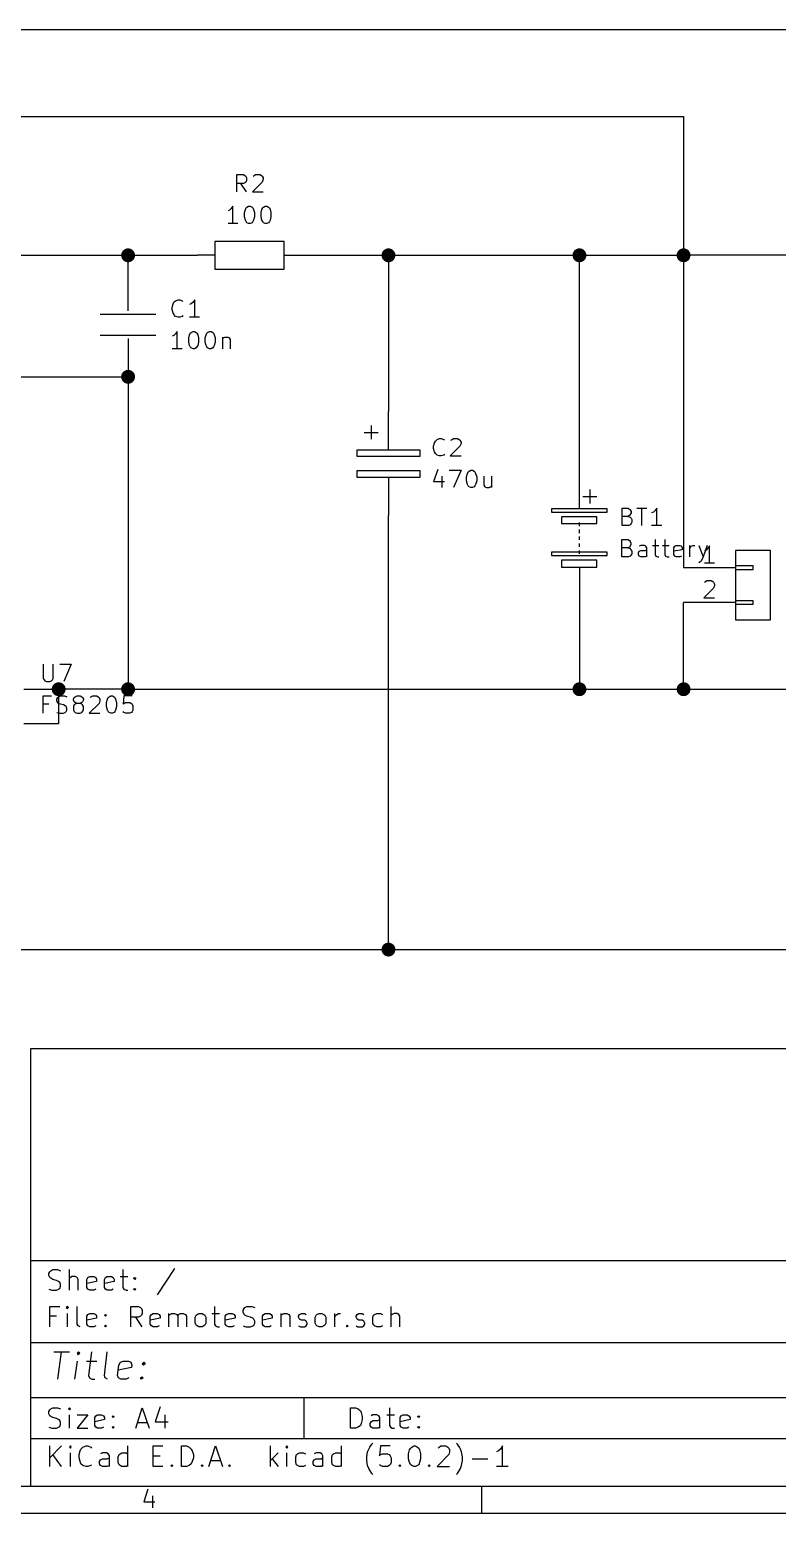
# Model space of a CAD drawing. Extents: x 10 to 287, y -200 to -10.
# Drawn here: x 176.9 to 231.6, y -200 to -91.4 of the extents above; entities that cross this region are included whole.
import ezdxf

# ---------------------------------------------------------------- set-up
doc = ezdxf.new("R2010")
doc.units = 0
doc.header["$MEASUREMENT"] = 0
for name, color, linetype in [('CYAN2', 4, 'CONTINUOUS'), ('GREEN2', 3, 'CONTINUOUS'), ('LYELLOW', 51, 'CONTINUOUS'), ('RED2', 1, 'CONTINUOUS')]:
    doc.layers.add(name, color=color, linetype=linetype)

msp = doc.modelspace()

# ---------------------------------------------------------------- linework, layer by layer
at = {"layer": 'CYAN2', "linetype": 'CONTINUOUS'}
for p, q in [((192.1, -103.302), (192.1, -102.032)), ((192.1, -102.032), (192.583, -102.032)), ((192.583, -102.032), (192.684, -102.108)), ((193.37, -102.108), (193.472, -102.032)), ((193.472, -102.032), (193.777, -102.032)), ((193.777, -102.032), (193.904, -102.108)), ((192.583, -102.692), (192.1, -102.692)), ((192.811, -103.302), (192.405, -102.692)), ((192.684, -102.641), (192.583, -102.692)), ((192.684, -102.108), (192.761, -102.159)), ((192.761, -102.591), (192.684, -102.641)), ((192.761, -102.159), (192.811, -102.286)), ((192.811, -102.464), (192.761, -102.591)), ((192.811, -102.286), (192.811, -102.464)), ((193.954, -102.591), (193.243, -103.302)), ((193.294, -102.159), (193.37, -102.108)), ((193.904, -102.108), (193.954, -102.159)), ((193.954, -102.159), (194.031, -102.286)), ((194.031, -102.387), (193.954, -102.591)), ((194.031, -102.286), (194.031, -102.387)), ((193.243, -103.302), (194.031, -103.302)), ((191.567, -104.648), (191.465, -104.699)), ((191.694, -104.521), (191.567, -104.648)), ((191.821, -104.343), (191.694, -104.521)), ((191.821, -105.613), (191.821, -104.343)), ((192.659, -104.826), (192.735, -104.597)), ((192.659, -105.131), (192.659, -104.826)), ((192.735, -105.385), (192.659, -105.131)), ((192.735, -104.597), (192.786, -104.47)), ((192.786, -104.47), (192.837, -104.419)), ((192.837, -104.419), (192.964, -104.343)), ((192.964, -104.343), (193.091, -104.343)), ((193.091, -104.343), (193.218, -104.419)), ((193.218, -104.419), (193.269, -104.47)), ((193.269, -104.47), (193.319, -104.597)), ((193.319, -104.597), (193.396, -104.826)), ((193.396, -105.131), (193.319, -105.385)), ((193.396, -104.826), (193.396, -105.131)), ((193.878, -104.826), (193.929, -104.597)), ((193.878, -105.131), (193.878, -104.826)), ((193.929, -105.385), (193.878, -105.131)), ((193.929, -104.597), (194.005, -104.47)), ((194.005, -104.47), (194.056, -104.419)), ((194.056, -104.419), (194.183, -104.343)), ((194.183, -104.343), (194.31, -104.343)), ((194.31, -104.343), (194.412, -104.419)), ((194.412, -104.419), (194.488, -104.47)), ((194.488, -104.47), (194.539, -104.597)), ((194.539, -104.597), (194.589, -104.826)), ((194.589, -105.131), (194.539, -105.385)), ((194.589, -104.826), (194.589, -105.131)), ((192.176, -105.613), (191.465, -105.613)), ((192.786, -105.486), (192.735, -105.385)), ((192.837, -105.562), (192.786, -105.486)), ((192.964, -105.613), (192.837, -105.562)), ((193.091, -105.613), (192.964, -105.613)), ((193.218, -105.562), (193.091, -105.613)), ((193.269, -105.486), (193.218, -105.562)), ((193.319, -105.385), (193.269, -105.486)), ((194.005, -105.486), (193.929, -105.385)), ((194.056, -105.562), (194.005, -105.486)), ((194.183, -105.613), (194.056, -105.562)), ((194.31, -105.613), (194.183, -105.613)), ((194.412, -105.562), (194.31, -105.613)), ((194.488, -105.486), (194.412, -105.562)), ((194.539, -105.385), (194.488, -105.486)), ((187.376, -111.76), (187.452, -111.506)), ((187.376, -111.938), (187.376, -111.76)), ((187.452, -111.506), (187.503, -111.379)), ((187.503, -111.379), (187.63, -111.277)), ((187.63, -111.277), (187.808, -111.201)), ((187.808, -111.201), (187.935, -111.201)), ((187.935, -111.201), (188.112, -111.277)), ((188.112, -111.277), (188.163, -111.328)), ((188.773, -111.506), (188.646, -111.557)), ((188.9, -111.379), (188.773, -111.506)), ((189.027, -111.201), (188.9, -111.379)), ((189.027, -112.471), (189.027, -111.201)), ((187.452, -112.166), (187.376, -111.938)), ((187.503, -112.293), (187.452, -112.166)), ((187.63, -112.42), (187.503, -112.293)), ((187.808, -112.471), (187.63, -112.42)), ((187.935, -112.471), (187.808, -112.471)), ((188.112, -112.42), (187.935, -112.471)), ((188.163, -112.344), (188.112, -112.42)), ((189.382, -112.471), (188.646, -112.471)), ((187.503, -113.817), (187.376, -113.868)), ((187.63, -113.69), (187.503, -113.817)), ((187.731, -113.513), (187.63, -113.69)), ((187.731, -114.783), (187.731, -113.513)), ((188.595, -113.995), (188.646, -113.767)), ((188.646, -113.767), (188.697, -113.64)), ((188.697, -113.64), (188.773, -113.589)), ((188.773, -113.589), (188.9, -113.513)), ((188.9, -113.513), (189.001, -113.513)), ((189.001, -113.513), (189.128, -113.589)), ((189.128, -113.589), (189.179, -113.64)), ((189.179, -113.64), (189.255, -113.767)), ((189.255, -113.767), (189.306, -113.995)), ((189.789, -113.995), (189.865, -113.767)), ((189.865, -113.767), (189.916, -113.64)), ((189.916, -113.64), (189.967, -113.589)), ((189.967, -113.589), (190.094, -113.513)), ((190.094, -113.513), (190.221, -113.513)), ((190.221, -113.513), (190.348, -113.589)), ((190.348, -113.589), (190.398, -113.64)), ((190.398, -113.64), (190.449, -113.767)), ((190.449, -113.767), (190.525, -113.995)), ((191.059, -113.944), (191.059, -114.783)), ((191.135, -113.995), (191.237, -113.944)), ((191.237, -113.944), (191.44, -113.944)), ((191.44, -113.944), (191.541, -113.995)), ((188.112, -114.783), (187.376, -114.783)), ((188.595, -114.3), (188.595, -113.995)), ((188.646, -114.554), (188.595, -114.3)), ((188.697, -114.656), (188.646, -114.554)), ((188.773, -114.732), (188.697, -114.656)), ((188.9, -114.783), (188.773, -114.732)), ((189.001, -114.783), (188.9, -114.783)), ((189.128, -114.732), (189.001, -114.783)), ((189.179, -114.656), (189.128, -114.732)), ((189.255, -114.554), (189.179, -114.656)), ((189.306, -114.3), (189.255, -114.554)), ((189.306, -113.995), (189.306, -114.3)), ((189.789, -114.3), (189.789, -113.995)), ((189.865, -114.554), (189.789, -114.3)), ((189.916, -114.656), (189.865, -114.554)), ((189.967, -114.732), (189.916, -114.656)), ((190.094, -114.783), (189.967, -114.732)), ((190.221, -114.783), (190.094, -114.783)), ((190.348, -114.732), (190.221, -114.783)), ((190.398, -114.656), (190.348, -114.732)), ((190.449, -114.554), (190.398, -114.656)), ((190.525, -114.3), (190.449, -114.554)), ((190.525, -113.995), (190.525, -114.3)), ((191.059, -114.071), (191.135, -113.995)), ((191.541, -113.995), (191.618, -114.122)), ((191.618, -114.122), (191.618, -114.783)), ((206.578, -121.666), (206.629, -121.539)), ((206.629, -121.539), (206.756, -121.437)), ((206.756, -121.437), (206.934, -121.361)), ((206.934, -121.361), (207.061, -121.361)), ((207.061, -121.361), (207.239, -121.437)), ((207.239, -121.437), (207.289, -121.488)), ((207.772, -121.488), (207.848, -121.437)), ((207.848, -121.437), (207.95, -121.361)), ((207.95, -121.361), (208.255, -121.361)), ((208.255, -121.361), (208.382, -121.437)), ((208.382, -121.437), (208.432, -121.488)), ((208.432, -121.488), (208.509, -121.615)), ((206.502, -121.92), (206.578, -121.666)), ((206.502, -122.098), (206.502, -121.92)), ((206.578, -122.326), (206.502, -122.098)), ((206.629, -122.453), (206.578, -122.326)), ((206.756, -122.58), (206.629, -122.453)), ((206.934, -122.631), (206.756, -122.58)), ((207.061, -122.631), (206.934, -122.631)), ((207.239, -122.58), (207.061, -122.631)), ((207.289, -122.504), (207.239, -122.58)), ((208.432, -121.92), (207.721, -122.631)), ((207.721, -122.631), (208.509, -122.631)), ((208.509, -121.717), (208.432, -121.92)), ((208.509, -121.615), (208.509, -121.717)), ((206.807, -123.622), (206.502, -124.511)), ((207.645, -123.673), (208.509, -123.673)), ((208.509, -123.673), (207.95, -124.943)), ((209.042, -123.8), (209.093, -123.749)), ((209.093, -123.749), (209.22, -123.673)), ((209.22, -123.673), (209.347, -123.673)), ((209.347, -123.673), (209.474, -123.749)), ((209.474, -123.749), (209.525, -123.8)), ((206.502, -124.511), (207.289, -124.511)), ((207.112, -124.104), (207.112, -124.943)), ((208.915, -124.155), (208.991, -123.927)), ((208.915, -124.46), (208.915, -124.155)), ((208.991, -124.714), (208.915, -124.46)), ((208.991, -123.927), (209.042, -123.8)), ((209.042, -124.816), (208.991, -124.714)), ((209.093, -124.892), (209.042, -124.816)), ((209.525, -124.816), (209.474, -124.892)), ((209.525, -123.8), (209.575, -123.927)), ((209.575, -124.714), (209.525, -124.816)), ((209.575, -123.927), (209.652, -124.155)), ((209.652, -124.46), (209.575, -124.714)), ((209.652, -124.155), (209.652, -124.46)), ((210.185, -124.104), (210.185, -124.765)), ((210.185, -124.765), (210.261, -124.892)), ((210.668, -124.892), (210.744, -124.816)), ((210.744, -124.104), (210.744, -124.943)), ((209.22, -124.943), (209.093, -124.892)), ((209.347, -124.943), (209.22, -124.943)), ((209.474, -124.892), (209.347, -124.943)), ((210.261, -124.892), (210.363, -124.943)), ((210.363, -124.943), (210.566, -124.943)), ((210.566, -124.943), (210.668, -124.892)), ((220.294, -127.711), (220.294, -126.441)), ((220.294, -126.441), (220.701, -126.441)), ((220.701, -126.441), (220.828, -126.517)), ((220.828, -127), (220.701, -127.051)), ((220.828, -126.517), (220.878, -126.568)), ((220.878, -126.924), (220.828, -127)), ((220.878, -126.568), (220.955, -126.695)), ((220.955, -126.797), (220.878, -126.924)), ((220.955, -126.695), (220.955, -126.797)), ((221.361, -126.441), (222.098, -126.441)), ((221.742, -127.711), (221.742, -126.441)), ((222.58, -126.746), (222.453, -126.797)), ((222.707, -126.619), (222.58, -126.746)), ((222.834, -126.441), (222.707, -126.619)), ((222.834, -127.711), (222.834, -126.441)), ((220.701, -127.051), (220.294, -127.051)), ((220.777, -127.711), (220.294, -127.711)), ((220.701, -127.051), (220.878, -127.102)), ((220.878, -127.66), (220.777, -127.711)), ((220.878, -127.102), (220.955, -127.178)), ((220.955, -127.584), (220.878, -127.66)), ((220.955, -127.178), (221.005, -127.279)), ((221.005, -127.483), (220.955, -127.584)), ((221.005, -127.279), (221.005, -127.483)), ((223.19, -127.711), (222.453, -127.711)), ((220.269, -130.023), (220.269, -128.753)), ((220.269, -128.753), (220.701, -128.753)), ((220.701, -128.753), (220.828, -128.829)), ((220.828, -128.829), (220.878, -128.88)), ((220.878, -128.88), (220.929, -129.007)), ((220.929, -129.108), (220.878, -129.235)), ((220.929, -129.007), (220.929, -129.108)), ((221.666, -129.184), (221.539, -129.235)), ((221.92, -129.184), (221.666, -129.184)), ((222.021, -129.235), (221.92, -129.184)), ((222.504, -129.184), (222.987, -129.184)), ((222.707, -128.753), (222.707, -129.845)), ((223.241, -129.184), (223.723, -129.184)), ((223.418, -128.753), (223.418, -129.845)), ((224.155, -129.235), (224.257, -129.184)), ((224.257, -129.184), (224.511, -129.184)), ((224.511, -129.184), (224.638, -129.235)), ((225.247, -130.023), (225.247, -129.184)), ((225.349, -129.235), (225.476, -129.184)), ((225.476, -129.184), (225.603, -129.184)), ((225.908, -129.184), (226.212, -130.023)), ((226.517, -129.184), (226.212, -130.023)), ((220.701, -129.362), (220.269, -129.362)), ((220.751, -130.023), (220.269, -130.023)), ((220.828, -129.311), (220.701, -129.362)), ((220.701, -129.362), (220.878, -129.413)), ((220.878, -129.972), (220.751, -130.023)), ((220.878, -129.235), (220.828, -129.311)), ((220.878, -129.413), (220.929, -129.489)), ((220.929, -129.896), (220.878, -129.972)), ((220.929, -129.489), (221.005, -129.591)), ((221.005, -129.794), (220.929, -129.896)), ((221.005, -129.591), (221.005, -129.794)), ((221.488, -129.718), (221.539, -129.591)), ((221.488, -129.845), (221.488, -129.718)), ((221.539, -129.972), (221.488, -129.845)), ((221.539, -129.591), (221.666, -129.54)), ((221.666, -130.023), (221.539, -129.972)), ((221.666, -129.54), (221.971, -129.54)), ((221.971, -130.023), (221.666, -130.023)), ((221.971, -129.54), (222.098, -129.489)), ((222.098, -129.972), (221.971, -130.023)), ((222.098, -129.362), (222.021, -129.235)), ((222.098, -130.023), (222.098, -129.362)), ((222.707, -129.845), (222.758, -129.972)), ((222.758, -129.972), (222.885, -130.023)), ((222.885, -130.023), (222.987, -130.023)), ((223.418, -129.845), (223.469, -129.972)), ((223.469, -129.972), (223.596, -130.023)), ((223.596, -130.023), (223.723, -130.023)), ((224.079, -129.362), (224.155, -129.235)), ((224.079, -129.845), (224.079, -129.362)), ((224.688, -129.489), (224.079, -129.591)), ((224.155, -129.972), (224.079, -129.845)), ((224.257, -130.023), (224.155, -129.972)), ((224.511, -130.023), (224.257, -130.023)), ((224.638, -129.972), (224.511, -130.023)), ((224.638, -129.235), (224.688, -129.362)), ((224.688, -129.362), (224.688, -129.489)), ((225.247, -129.413), (225.298, -129.311)), ((225.298, -129.311), (225.349, -129.235)), ((226.212, -130.023), (226.085, -130.327)), ((226.009, -130.378), (225.908, -130.454)), ((226.085, -130.327), (226.009, -130.378)), ((177.927, -137.871), (177.927, -138.913)), ((178.664, -138.913), (178.664, -137.871)), ((179.146, -137.871), (179.984, -137.871)), ((179.984, -137.871), (179.451, -139.141)), ((177.927, -138.913), (178.003, -139.014)), ((178.613, -139.014), (178.664, -138.913)), ((178.003, -139.014), (178.054, -139.09)), ((178.054, -139.09), (178.181, -139.141)), ((178.181, -139.141), (178.41, -139.141)), ((178.41, -139.141), (178.537, -139.09)), ((178.537, -139.09), (178.613, -139.014)), ((177.927, -141.453), (177.927, -140.183)), ((177.927, -140.183), (178.537, -140.183)), ((178.359, -140.792), (177.927, -140.792)), ((178.943, -140.437), (179.019, -140.31)), ((178.943, -140.538), (178.943, -140.437)), ((179.019, -140.665), (178.943, -140.538)), ((179.019, -140.31), (179.07, -140.259)), ((179.07, -140.741), (179.019, -140.665)), ((179.07, -140.259), (179.197, -140.183)), ((179.197, -140.792), (179.07, -140.741)), ((179.197, -140.183), (179.502, -140.183)), ((179.426, -140.843), (179.197, -140.792)), ((179.553, -140.919), (179.426, -140.843)), ((179.502, -140.183), (179.68, -140.259)), ((179.629, -140.97), (179.553, -140.919)), ((179.68, -141.097), (179.629, -140.97)), ((179.68, -141.224), (179.68, -141.097)), ((180.162, -140.437), (180.213, -140.31)), ((180.162, -140.487), (180.162, -140.437)), ((180.213, -140.614), (180.162, -140.487)), ((180.213, -140.843), (180.162, -140.97)), ((180.162, -140.97), (180.162, -141.224)), ((180.213, -140.31), (180.289, -140.259)), ((180.289, -140.665), (180.213, -140.614)), ((180.289, -140.792), (180.213, -140.843)), ((180.289, -140.259), (180.416, -140.183)), ((180.416, -140.741), (180.289, -140.665)), ((180.416, -140.741), (180.289, -140.792)), ((180.416, -140.183), (180.645, -140.183)), ((180.645, -140.741), (180.416, -140.741)), ((180.645, -140.183), (180.772, -140.259)), ((180.772, -140.665), (180.645, -140.741)), ((180.772, -140.792), (180.645, -140.741)), ((180.772, -140.259), (180.823, -140.31)), ((180.823, -140.614), (180.772, -140.665)), ((180.823, -140.843), (180.772, -140.792)), ((180.823, -140.31), (180.899, -140.437)), ((180.899, -140.487), (180.823, -140.614)), ((180.899, -140.97), (180.823, -140.843)), ((180.899, -140.437), (180.899, -140.487)), ((180.899, -141.224), (180.899, -140.97)), ((182.042, -140.741), (181.305, -141.453)), ((181.381, -140.31), (181.432, -140.259)), ((181.432, -140.259), (181.559, -140.183)), ((181.559, -140.183), (181.864, -140.183)), ((181.864, -140.183), (181.966, -140.259)), ((181.966, -140.259), (182.042, -140.31)), ((182.042, -140.31), (182.093, -140.437)), ((182.093, -140.538), (182.042, -140.741)), ((182.093, -140.437), (182.093, -140.538)), ((182.575, -140.665), (182.651, -140.437)), ((182.575, -140.97), (182.575, -140.665)), ((182.651, -141.224), (182.575, -140.97)), ((182.651, -140.437), (182.702, -140.31)), ((182.702, -140.31), (182.753, -140.259)), ((182.753, -140.259), (182.88, -140.183)), ((182.88, -140.183), (183.007, -140.183)), ((183.007, -140.183), (183.134, -140.259)), ((183.134, -140.259), (183.185, -140.31)), ((183.185, -140.31), (183.236, -140.437)), ((183.236, -140.437), (183.312, -140.665)), ((183.312, -140.97), (183.236, -141.224)), ((183.312, -140.665), (183.312, -140.97)), ((183.845, -140.183), (183.794, -140.792)), ((183.794, -140.792), (183.845, -140.741)), ((184.455, -140.183), (183.845, -140.183)), ((183.845, -140.741), (183.972, -140.665)), ((183.972, -140.665), (184.277, -140.665)), ((184.277, -140.665), (184.404, -140.741)), ((184.404, -140.741), (184.455, -140.792)), ((184.455, -140.792), (184.506, -140.919)), ((184.506, -140.919), (184.506, -141.224)), ((178.943, -141.402), (179.146, -141.453)), ((179.146, -141.453), (179.426, -141.453)), ((179.426, -141.453), (179.553, -141.402)), ((179.553, -141.402), (179.629, -141.326)), ((179.629, -141.326), (179.68, -141.224)), ((180.162, -141.224), (180.213, -141.326)), ((180.213, -141.326), (180.289, -141.402)), ((180.289, -141.402), (180.416, -141.453)), ((180.416, -141.453), (180.645, -141.453)), ((180.645, -141.453), (180.772, -141.402)), ((180.772, -141.402), (180.823, -141.326)), ((180.823, -141.326), (180.899, -141.224)), ((181.305, -141.453), (182.093, -141.453)), ((182.702, -141.326), (182.651, -141.224)), ((182.753, -141.402), (182.702, -141.326)), ((182.88, -141.453), (182.753, -141.402)), ((183.007, -141.453), (182.88, -141.453)), ((183.134, -141.402), (183.007, -141.453)), ((183.185, -141.326), (183.134, -141.402)), ((183.236, -141.224), (183.185, -141.326)), ((183.845, -141.402), (183.794, -141.326)), ((183.972, -141.453), (183.845, -141.402)), ((184.277, -141.453), (183.972, -141.453)), ((184.404, -141.402), (184.277, -141.453)), ((184.455, -141.326), (184.404, -141.402)), ((184.506, -141.224), (184.455, -141.326))]:
    msp.add_line(p, q, dxfattribs=at)
at = {"layer": 'GREEN2', "linetype": 'CONTINUOUS'}
for p, q in [((271.78, -91.44), (120.65, -91.44)), ((127, -97.79), (224.79, -97.79)), ((224.79, -97.79), (224.79, -107.95)), ((177.8, -107.95), (184.15, -107.95)), ((184.15, -109.22), (184.15, -107.95)), ((184.15, -107.95), (189.23, -107.95)), ((196.85, -107.95), (203.2, -107.95)), ((203.2, -107.95), (203.2, -119.38)), ((203.2, -107.95), (217.17, -107.95)), ((217.17, -123.19), (217.17, -107.95)), ((217.17, -107.95), (224.79, -107.95)), ((224.79, -107.95), (224.79, -130.81)), ((238.76, -107.95), (224.79, -107.95)), ((177.8, -116.84), (184.15, -116.84)), ((184.15, -116.84), (184.15, -139.7)), ((203.2, -158.75), (203.2, -127)), ((217.17, -133.35), (217.17, -139.7)), ((224.79, -139.7), (224.79, -133.35)), ((176.53, -139.7), (179.07, -139.7)), ((179.07, -139.7), (179.07, -142.24)), ((184.15, -139.7), (179.07, -139.7)), ((184.15, -139.7), (217.17, -139.7)), ((217.17, -139.7), (224.79, -139.7)), ((224.79, -139.7), (242.57, -139.7)), ((179.07, -142.24), (176.53, -142.24)), ((137.16, -158.75), (203.2, -158.75)), ((203.2, -158.75), (248.92, -158.75))]:
    msp.add_line(p, q, dxfattribs=at)
at = {"layer": 'GREEN2', "const_width": 0.508}
for points in [[(183.896, -107.95, 1), (184.404, -107.95, 1)], [(202.946, -107.95, 1), (203.454, -107.95, 1)], [(216.916, -107.95, 1), (217.424, -107.95, 1)], [(224.536, -107.95, 1), (225.044, -107.95, 1)], [(183.896, -116.84, 1), (184.404, -116.84, 1)], [(178.816, -139.7, 1), (179.324, -139.7, 1)], [(183.896, -139.7, 1), (184.404, -139.7, 1)], [(216.916, -139.7, 1), (217.424, -139.7, 1)], [(224.536, -139.7, 1), (225.044, -139.7, 1)], [(202.946, -158.75, 1), (203.454, -158.75, 1)]]:
    msp.add_lwpolyline(points, format="xyb", close=True, dxfattribs=at)
at = {"layer": 'LYELLOW', "linetype": 'CONTINUOUS'}
for p, q in [((228.6, -129.54), (228.6, -134.62)), ((231.14, -129.54), (228.6, -129.54)), ((231.14, -134.62), (231.14, -129.54)), ((228.6, -134.62), (231.14, -134.62))]:
    msp.add_line(p, q, dxfattribs=at)
at = {"layer": 'RED2', "linetype": 'CONTINUOUS'}
for p, q in [((190.5, -106.934), (190.5, -108.966)), ((195.58, -106.934), (190.5, -106.934)), ((195.58, -108.966), (195.58, -106.934)), ((175.26, -107.95), (177.8, -107.95)), ((190.5, -107.95), (189.23, -107.95)), ((195.58, -107.95), (196.85, -107.95)), ((184.15, -112.014), (184.15, -109.22)), ((190.5, -108.966), (195.58, -108.966)), ((182.118, -112.268), (186.182, -112.268)), ((182.118, -113.792), (186.182, -113.792)), ((184.15, -114.046), (184.15, -116.84)), ((175.26, -116.84), (177.8, -116.84)), ((203.2, -122.174), (203.2, -119.38)), ((201.93, -120.396), (201.93, -121.412)), ((201.422, -120.904), (202.438, -120.904)), ((200.914, -122.682), (200.914, -122.174)), ((200.914, -122.174), (205.486, -122.174)), ((205.486, -122.174), (205.486, -122.682)), ((205.486, -122.682), (200.914, -122.682)), ((200.914, -124.206), (200.914, -123.698)), ((200.914, -123.698), (205.486, -123.698)), ((205.486, -123.698), (205.486, -124.206)), ((217.17, -125.73), (217.17, -123.19)), ((205.486, -124.206), (200.914, -124.206)), ((203.2, -124.206), (203.2, -127)), ((217.17, -126.492), (217.17, -125.73)), ((217.424, -125.603), (218.44, -125.603)), ((217.932, -125.095), (217.932, -126.111)), ((215.138, -126.492), (215.138, -126.746)), ((219.202, -126.492), (215.138, -126.492)), ((215.138, -126.746), (219.202, -126.746)), ((219.202, -126.746), (219.202, -126.492)), ((215.849, -127.076), (215.849, -127.584)), ((218.44, -127.076), (215.849, -127.076)), ((215.849, -127.584), (218.44, -127.584)), ((217.17, -127.762), (217.17, -127.508)), ((217.17, -128.27), (217.17, -128.016)), ((218.44, -127.584), (218.44, -127.076)), ((217.17, -128.778), (217.17, -128.524)), ((217.17, -129.286), (217.17, -129.032)), ((215.138, -129.667), (215.138, -129.921)), ((219.202, -129.667), (215.138, -129.667)), ((215.138, -129.921), (219.202, -129.921)), ((215.849, -130.251), (215.849, -130.759)), ((218.44, -130.251), (215.849, -130.251)), ((217.17, -129.794), (217.17, -129.54)), ((218.44, -130.759), (218.44, -130.251)), ((219.202, -129.921), (219.202, -129.667)), ((226.441, -129.515), (226.314, -129.565)), ((226.568, -129.388), (226.441, -129.515)), ((226.695, -129.21), (226.568, -129.388)), ((226.695, -130.48), (226.695, -129.21)), ((228.6, -129.54), (228.6, -134.62)), ((231.14, -129.54), (228.6, -129.54)), ((231.14, -134.62), (231.14, -129.54)), ((215.849, -130.759), (218.44, -130.759)), ((217.17, -130.81), (217.17, -133.35)), ((228.6, -130.81), (224.79, -130.81)), ((227.051, -130.48), (226.314, -130.48)), ((228.6, -130.683), (228.6, -130.937)), ((229.87, -130.683), (228.6, -130.683)), ((228.6, -130.937), (229.87, -130.937)), ((229.87, -130.937), (229.87, -130.683)), ((226.974, -132.309), (226.263, -133.02)), ((226.314, -131.877), (226.39, -131.826)), ((226.39, -131.826), (226.492, -131.75)), ((226.492, -131.75), (226.797, -131.75)), ((226.797, -131.75), (226.924, -131.826)), ((226.924, -131.826), (226.974, -131.877)), ((226.974, -131.877), (227.051, -132.004)), ((227.051, -132.105), (226.974, -132.309)), ((227.051, -132.004), (227.051, -132.105)), ((228.6, -133.35), (224.79, -133.35)), ((226.263, -133.02), (227.051, -133.02)), ((228.6, -133.223), (228.6, -133.477)), ((229.87, -133.223), (228.6, -133.223)), ((228.6, -133.477), (229.87, -133.477)), ((229.87, -133.477), (229.87, -133.223)), ((228.6, -134.62), (231.14, -134.62)), ((177.013, -166.014), (177.013, -198.018)), ((285.013, -166.014), (177.013, -166.014)), ((177.013, -181.508), (285.013, -181.508)), ((178.359, -182.448), (178.435, -182.321)), ((178.435, -182.321), (178.486, -182.245)), ((178.486, -182.245), (178.638, -182.169)), ((178.638, -182.169), (178.994, -182.169)), ((178.994, -182.169), (179.197, -182.245)), ((179.857, -183.667), (179.857, -182.169)), ((183.769, -182.169), (183.769, -183.464)), ((187.554, -182.093), (186.284, -184.023)), ((178.359, -182.601), (178.359, -182.448)), ((178.435, -182.753), (178.359, -182.601)), ((178.486, -182.804), (178.435, -182.753)), ((178.638, -182.88), (178.486, -182.804)), ((178.918, -182.956), (178.638, -182.88)), ((179.07, -183.032), (178.918, -182.956)), ((179.146, -183.109), (179.07, -183.032)), ((179.197, -183.236), (179.146, -183.109)), ((179.146, -183.54), (179.197, -183.388)), ((179.197, -183.388), (179.197, -183.236)), ((179.934, -182.753), (179.857, -182.804)), ((180.061, -182.677), (179.934, -182.753)), ((180.289, -182.677), (180.061, -182.677)), ((180.416, -182.753), (180.289, -182.677)), ((180.492, -182.88), (180.416, -182.753)), ((180.492, -183.667), (180.492, -182.88)), ((181.127, -182.88), (181.204, -182.753)), ((181.127, -183.464), (181.127, -182.88)), ((181.839, -183.032), (181.127, -183.185)), ((181.204, -183.591), (181.127, -183.464)), ((181.204, -182.753), (181.356, -182.677)), ((181.356, -182.677), (181.635, -182.677)), ((181.635, -182.677), (181.788, -182.753)), ((181.788, -182.753), (181.839, -182.88)), ((181.839, -182.88), (181.839, -183.032)), ((182.423, -182.88), (182.499, -182.753)), ((182.423, -183.464), (182.423, -182.88)), ((183.134, -183.032), (182.423, -183.185)), ((182.499, -183.591), (182.423, -183.464)), ((182.499, -182.753), (182.626, -182.677)), ((182.626, -182.677), (182.931, -182.677)), ((182.931, -182.677), (183.058, -182.753)), ((183.058, -182.753), (183.134, -182.88)), ((183.134, -182.88), (183.134, -183.032)), ((183.566, -182.677), (184.125, -182.677)), ((183.769, -183.464), (183.845, -183.591)), ((184.556, -182.804), (184.633, -182.753)), ((184.633, -182.88), (184.556, -182.804)), ((184.633, -182.753), (184.709, -182.804)), ((184.633, -182.753), (184.633, -182.88)), ((184.709, -182.804), (184.633, -182.88)), ((178.359, -183.591), (178.562, -183.667)), ((178.562, -183.667), (178.918, -183.667)), ((178.918, -183.667), (179.07, -183.591)), ((179.07, -183.591), (179.146, -183.54)), ((181.356, -183.667), (181.204, -183.591)), ((181.635, -183.667), (181.356, -183.667)), ((181.788, -183.591), (181.635, -183.667)), ((182.626, -183.667), (182.499, -183.591)), ((182.931, -183.667), (182.626, -183.667)), ((183.058, -183.591), (182.931, -183.667)), ((183.845, -183.591), (183.998, -183.667)), ((183.998, -183.667), (184.125, -183.667)), ((184.556, -183.591), (184.633, -183.54)), ((184.633, -183.667), (184.556, -183.591)), ((184.633, -183.54), (184.709, -183.591)), ((184.633, -183.54), (184.633, -183.667)), ((184.709, -183.591), (184.633, -183.667)), ((178.435, -186.36), (178.435, -184.861)), ((178.435, -184.861), (179.146, -184.861)), ((178.918, -185.572), (178.435, -185.572)), ((179.705, -184.861), (179.629, -184.937)), ((179.629, -184.937), (179.705, -185.014)), ((179.781, -184.937), (179.705, -184.861)), ((179.705, -184.861), (179.705, -185.014)), ((179.705, -185.014), (179.781, -184.937)), ((179.705, -186.36), (179.705, -185.369)), ((180.416, -186.157), (180.416, -184.861)), ((181.127, -185.572), (181.204, -185.445)), ((181.127, -186.157), (181.127, -185.572)), ((181.204, -185.445), (181.356, -185.369)), ((181.356, -185.369), (181.635, -185.369)), ((181.635, -185.369), (181.788, -185.445)), ((181.788, -185.445), (181.839, -185.572)), ((181.839, -185.572), (181.839, -185.725)), ((182.423, -185.496), (182.499, -185.445)), ((182.499, -185.572), (182.423, -185.496)), ((182.499, -185.445), (182.575, -185.496)), ((182.499, -185.445), (182.499, -185.572)), ((182.575, -185.496), (182.499, -185.572)), ((184.353, -186.36), (184.353, -184.861)), ((184.353, -184.861), (184.912, -184.861)), ((184.912, -184.861), (185.064, -184.937)), ((185.064, -185.572), (184.912, -185.649)), ((185.064, -184.937), (185.141, -185.014)), ((185.141, -185.496), (185.064, -185.572)), ((185.141, -185.014), (185.191, -185.141)), ((185.191, -185.369), (185.141, -185.496)), ((185.191, -185.141), (185.191, -185.369)), ((185.776, -185.572), (185.852, -185.445)), ((185.776, -186.157), (185.776, -185.572)), ((185.852, -185.445), (185.979, -185.369)), ((185.979, -185.369), (186.284, -185.369)), ((186.284, -185.369), (186.411, -185.445)), ((186.411, -185.445), (186.487, -185.572)), ((186.487, -185.572), (186.487, -185.725)), ((187.122, -186.36), (187.122, -185.369)), ((187.122, -185.496), (187.198, -185.445)), ((187.198, -185.445), (187.35, -185.369)), ((187.35, -185.369), (187.554, -185.369)), ((187.554, -185.369), (187.706, -185.445)), ((187.706, -185.445), (187.782, -185.572)), ((187.782, -185.572), (187.833, -185.445)), ((187.782, -185.572), (187.782, -186.36)), ((187.833, -185.445), (187.985, -185.369)), ((187.985, -185.369), (188.189, -185.369)), ((188.189, -185.369), (188.341, -185.445)), ((188.341, -185.445), (188.417, -185.572)), ((188.417, -185.572), (188.417, -186.36)), ((189.052, -185.649), (189.128, -185.496)), ((189.128, -185.496), (189.205, -185.445)), ((189.205, -185.445), (189.332, -185.369)), ((189.332, -185.369), (189.56, -185.369)), ((189.56, -185.369), (189.687, -185.445)), ((189.687, -185.445), (189.763, -185.496)), ((189.763, -185.496), (189.84, -185.649)), ((190.271, -185.369), (190.83, -185.369)), ((190.475, -184.861), (190.475, -186.157)), ((191.262, -185.572), (191.338, -185.445)), ((191.262, -186.157), (191.262, -185.572)), ((191.338, -185.445), (191.491, -185.369)), ((191.491, -185.369), (191.77, -185.369)), ((191.77, -185.369), (191.922, -185.445)), ((191.922, -185.445), (191.973, -185.572)), ((191.973, -185.572), (191.973, -185.725)), ((192.557, -185.141), (192.634, -185.014)), ((192.557, -185.293), (192.557, -185.141)), ((192.634, -185.445), (192.557, -185.293)), ((192.634, -185.014), (192.684, -184.937)), ((192.684, -185.496), (192.634, -185.445)), ((192.684, -184.937), (192.837, -184.861)), ((192.837, -185.572), (192.684, -185.496)), ((192.837, -184.861), (193.192, -184.861)), ((193.116, -185.649), (192.837, -185.572)), ((193.192, -184.861), (193.421, -184.937)), ((193.98, -185.572), (194.056, -185.445)), ((193.98, -186.157), (193.98, -185.572)), ((194.056, -185.445), (194.183, -185.369)), ((194.183, -185.369), (194.488, -185.369)), ((194.488, -185.369), (194.615, -185.445)), ((194.615, -185.445), (194.691, -185.572)), ((194.691, -185.572), (194.691, -185.725)), ((195.326, -185.369), (195.326, -186.36)), ((195.326, -185.496), (195.402, -185.445)), ((195.402, -185.445), (195.555, -185.369)), ((195.555, -185.369), (195.758, -185.369)), ((195.758, -185.369), (195.91, -185.445)), ((195.91, -185.445), (195.986, -185.572)), ((195.986, -185.572), (195.986, -186.36)), ((196.621, -185.572), (196.698, -185.445)), ((196.621, -185.649), (196.621, -185.572)), ((196.698, -185.445), (196.825, -185.369)), ((196.825, -185.369), (197.053, -185.369)), ((197.053, -185.369), (197.18, -185.445)), ((197.841, -185.649), (197.917, -185.496)), ((197.917, -185.496), (197.968, -185.445)), ((197.968, -185.445), (198.12, -185.369)), ((198.12, -185.369), (198.323, -185.369)), ((198.323, -185.369), (198.476, -185.445)), ((198.476, -185.445), (198.552, -185.496)), ((198.552, -185.496), (198.628, -185.649)), ((199.263, -186.36), (199.263, -185.369)), ((199.263, -185.649), (199.339, -185.496)), ((199.339, -185.496), (199.415, -185.445)), ((199.415, -185.445), (199.542, -185.369)), ((199.542, -185.369), (199.695, -185.369)), ((200.838, -185.572), (200.914, -185.445)), ((200.838, -185.649), (200.838, -185.572)), ((200.914, -185.445), (201.041, -185.369)), ((201.041, -185.369), (201.27, -185.369)), ((201.27, -185.369), (201.397, -185.445)), ((202.057, -185.649), (202.108, -185.496)), ((202.108, -185.496), (202.184, -185.445)), ((202.184, -185.445), (202.336, -185.369)), ((202.336, -185.369), (202.616, -185.369)), ((202.616, -185.369), (202.768, -185.445)), ((203.403, -186.36), (203.403, -184.861)), ((203.479, -185.445), (203.403, -185.496)), ((203.606, -185.369), (203.479, -185.445)), ((203.835, -185.369), (203.606, -185.369)), ((203.962, -185.445), (203.835, -185.369)), ((204.038, -185.572), (203.962, -185.445)), ((204.038, -186.36), (204.038, -185.572)), ((180.492, -186.284), (180.416, -186.157)), ((180.645, -186.36), (180.492, -186.284)), ((181.839, -185.725), (181.127, -185.877)), ((181.204, -186.284), (181.127, -186.157)), ((181.356, -186.36), (181.204, -186.284)), ((181.635, -186.36), (181.356, -186.36)), ((181.788, -186.284), (181.635, -186.36)), ((182.423, -186.284), (182.499, -186.233)), ((182.499, -186.36), (182.423, -186.284)), ((182.499, -186.233), (182.575, -186.284)), ((182.499, -186.233), (182.499, -186.36)), ((182.575, -186.284), (182.499, -186.36)), ((184.912, -185.649), (184.353, -185.649)), ((185.191, -186.36), (184.709, -185.649)), ((186.487, -185.725), (185.776, -185.877)), ((185.852, -186.284), (185.776, -186.157)), ((185.979, -186.36), (185.852, -186.284)), ((186.284, -186.36), (185.979, -186.36)), ((186.411, -186.284), (186.284, -186.36)), ((189.052, -186.08), (189.052, -185.649)), ((189.128, -186.233), (189.052, -186.08)), ((189.205, -186.284), (189.128, -186.233)), ((189.332, -186.36), (189.205, -186.284)), ((189.56, -186.36), (189.332, -186.36)), ((189.687, -186.284), (189.56, -186.36)), ((189.763, -186.233), (189.687, -186.284)), ((189.84, -186.08), (189.763, -186.233)), ((189.84, -185.649), (189.84, -186.08)), ((190.475, -186.157), (190.551, -186.284)), ((190.551, -186.284), (190.703, -186.36)), ((190.703, -186.36), (190.83, -186.36)), ((191.973, -185.725), (191.262, -185.877)), ((191.338, -186.284), (191.262, -186.157)), ((191.491, -186.36), (191.338, -186.284)), ((191.77, -186.36), (191.491, -186.36)), ((191.922, -186.284), (191.77, -186.36)), ((192.557, -186.284), (192.761, -186.36)), ((192.761, -186.36), (193.116, -186.36)), ((193.269, -185.725), (193.116, -185.649)), ((193.116, -186.36), (193.269, -186.284)), ((193.345, -185.801), (193.269, -185.725)), ((193.269, -186.284), (193.345, -186.233)), ((193.421, -185.928), (193.345, -185.801)), ((193.345, -186.233), (193.421, -186.08)), ((193.421, -186.08), (193.421, -185.928)), ((194.691, -185.725), (193.98, -185.877)), ((194.056, -186.284), (193.98, -186.157)), ((194.183, -186.36), (194.056, -186.284)), ((194.488, -186.36), (194.183, -186.36)), ((194.615, -186.284), (194.488, -186.36)), ((196.698, -185.801), (196.621, -185.649)), ((196.621, -186.284), (196.774, -186.36)), ((196.825, -185.877), (196.698, -185.801)), ((196.774, -186.36), (197.053, -186.36)), ((197.053, -185.877), (196.825, -185.877)), ((197.18, -185.928), (197.053, -185.877)), ((197.053, -186.36), (197.18, -186.284)), ((197.256, -186.08), (197.18, -185.928)), ((197.18, -186.284), (197.256, -186.157)), ((197.256, -186.157), (197.256, -186.08)), ((197.841, -186.08), (197.841, -185.649)), ((197.917, -186.233), (197.841, -186.08)), ((197.968, -186.284), (197.917, -186.233)), ((198.12, -186.36), (197.968, -186.284)), ((198.323, -186.36), (198.12, -186.36)), ((198.476, -186.284), (198.323, -186.36)), ((198.552, -186.233), (198.476, -186.284)), ((198.628, -186.08), (198.552, -186.233)), ((198.628, -185.649), (198.628, -186.08)), ((200.127, -186.284), (200.177, -186.233)), ((200.177, -186.36), (200.127, -186.284)), ((200.177, -186.233), (200.254, -186.284)), ((200.177, -186.233), (200.177, -186.36)), ((200.254, -186.284), (200.177, -186.36)), ((200.914, -185.801), (200.838, -185.649)), ((200.838, -186.284), (200.965, -186.36)), ((201.041, -185.877), (200.914, -185.801)), ((200.965, -186.36), (201.27, -186.36)), ((201.27, -185.877), (201.041, -185.877)), ((201.397, -185.928), (201.27, -185.877)), ((201.27, -186.36), (201.397, -186.284)), ((201.473, -186.08), (201.397, -185.928)), ((201.397, -186.284), (201.473, -186.157)), ((201.473, -186.157), (201.473, -186.08)), ((202.057, -186.08), (202.057, -185.649)), ((202.108, -186.233), (202.057, -186.08)), ((202.184, -186.284), (202.108, -186.233)), ((202.336, -186.36), (202.184, -186.284)), ((202.616, -186.36), (202.336, -186.36)), ((202.768, -186.284), (202.616, -186.36)), ((177.013, -187.503), (285.013, -187.503)), ((178.714, -188.189), (179.857, -188.189)), ((179.019, -190.195), (179.273, -188.189)), ((180.264, -190.195), (180.442, -188.874)), ((180.518, -188.189), (180.416, -188.29)), ((180.416, -188.29), (180.492, -188.392)), ((180.518, -188.189), (180.492, -188.392)), ((180.492, -188.392), (180.619, -188.29)), ((180.619, -188.29), (180.518, -188.189)), ((181.102, -188.874), (181.864, -188.874)), ((181.483, -188.189), (181.254, -189.916)), ((182.423, -189.916), (182.626, -188.189)), ((183.591, -188.951), (183.794, -188.874)), ((183.794, -188.874), (184.175, -188.874)), ((184.175, -188.874), (184.353, -188.951)), ((181.254, -189.916), (181.331, -190.094)), ((182.474, -190.094), (182.423, -189.916)), ((183.363, -189.916), (183.464, -189.154)), ((183.439, -190.094), (183.363, -189.916)), ((184.404, -189.332), (183.413, -189.535)), ((183.464, -189.154), (183.591, -188.951)), ((184.353, -188.951), (184.429, -189.154)), ((184.429, -189.154), (184.404, -189.332)), ((185.191, -189.052), (185.293, -188.951)), ((185.268, -189.154), (185.191, -189.052)), ((185.293, -188.951), (185.268, -189.154)), ((185.395, -189.052), (185.268, -189.154)), ((185.293, -188.951), (185.395, -189.052)), ((181.331, -190.094), (181.508, -190.195)), ((181.508, -190.195), (181.712, -190.195)), ((182.651, -190.195), (182.474, -190.094)), ((183.617, -190.195), (183.439, -190.094)), ((183.998, -190.195), (183.617, -190.195)), ((184.201, -190.094), (183.998, -190.195)), ((185.064, -190.094), (185.166, -190.017)), ((185.141, -190.195), (185.064, -190.094)), ((185.166, -190.017), (185.141, -190.195)), ((185.242, -190.094), (185.141, -190.195)), ((185.166, -190.017), (185.242, -190.094)), ((177.013, -191.516), (285.013, -191.516)), ((197.002, -191.516), (197.002, -194.513)), ((178.359, -192.557), (178.435, -192.43)), ((178.359, -192.71), (178.359, -192.557)), ((178.435, -192.862), (178.359, -192.71)), ((178.435, -192.43), (178.486, -192.354)), ((178.486, -192.913), (178.435, -192.862)), ((178.486, -192.354), (178.638, -192.278)), ((178.638, -192.989), (178.486, -192.913)), ((178.638, -192.278), (178.994, -192.278)), ((178.918, -193.065), (178.638, -192.989)), ((179.07, -193.142), (178.918, -193.065)), ((178.994, -192.278), (179.197, -192.354)), ((179.146, -193.218), (179.07, -193.142)), ((179.197, -193.345), (179.146, -193.218)), ((179.857, -192.278), (179.781, -192.354)), ((179.781, -192.354), (179.857, -192.43)), ((179.934, -192.354), (179.857, -192.278)), ((179.857, -192.278), (179.857, -192.43)), ((179.857, -192.43), (179.934, -192.354)), ((179.857, -193.777), (179.857, -192.786)), ((180.416, -192.786), (181.204, -192.786)), ((181.204, -192.786), (180.416, -193.777)), ((181.712, -192.989), (181.788, -192.862)), ((181.712, -193.573), (181.712, -192.989)), ((182.423, -193.142), (181.712, -193.294)), ((181.788, -192.862), (181.915, -192.786)), ((181.915, -192.786), (182.194, -192.786)), ((182.194, -192.786), (182.347, -192.862)), ((182.347, -192.862), (182.423, -192.989)), ((182.423, -192.989), (182.423, -193.142)), ((182.982, -192.913), (183.058, -192.862)), ((183.058, -192.989), (182.982, -192.913)), ((183.058, -192.862), (183.134, -192.913)), ((183.058, -192.862), (183.058, -192.989)), ((183.134, -192.913), (183.058, -192.989)), ((184.709, -193.777), (185.191, -192.278)), ((185.191, -192.278), (185.699, -193.777)), ((186.487, -192.202), (186.131, -193.294)), ((186.842, -192.786), (186.842, -193.777)), ((200.431, -193.777), (200.431, -192.278)), ((200.431, -192.278), (200.787, -192.278)), ((200.787, -192.278), (200.99, -192.354)), ((200.99, -192.354), (201.143, -192.507)), ((201.143, -192.507), (201.193, -192.634)), ((201.193, -192.634), (201.27, -192.913)), ((201.27, -193.142), (201.193, -193.421)), ((201.27, -192.913), (201.27, -193.142)), ((202.057, -192.786), (201.93, -192.862)), ((201.93, -193.294), (202.057, -193.218)), ((202.336, -192.786), (202.057, -192.786)), ((202.057, -193.218), (202.413, -193.218)), ((202.489, -192.862), (202.336, -192.786)), ((202.413, -193.218), (202.565, -193.142)), ((202.565, -192.989), (202.489, -192.862)), ((202.565, -193.777), (202.565, -192.989)), ((203.073, -192.786), (203.632, -192.786)), ((203.276, -192.278), (203.276, -193.573)), ((204.064, -192.989), (204.14, -192.862)), ((204.064, -193.573), (204.064, -192.989)), ((204.775, -193.142), (204.064, -193.294)), ((204.14, -192.862), (204.267, -192.786)), ((204.267, -192.786), (204.572, -192.786)), ((204.572, -192.786), (204.699, -192.862)), ((204.699, -192.862), (204.775, -192.989)), ((204.775, -192.989), (204.775, -193.142)), ((205.334, -192.913), (205.41, -192.862)), ((205.41, -192.989), (205.334, -192.913)), ((205.41, -192.862), (205.486, -192.913)), ((205.41, -192.862), (205.41, -192.989)), ((205.486, -192.913), (205.41, -192.989)), ((178.359, -193.7), (178.562, -193.777)), ((178.562, -193.777), (178.918, -193.777)), ((178.918, -193.777), (179.07, -193.7)), ((179.07, -193.7), (179.146, -193.65)), ((179.146, -193.65), (179.197, -193.497)), ((179.197, -193.497), (179.197, -193.345)), ((180.416, -193.777), (181.204, -193.777)), ((181.788, -193.7), (181.712, -193.573)), ((181.915, -193.777), (181.788, -193.7)), ((182.194, -193.777), (181.915, -193.777)), ((182.347, -193.7), (182.194, -193.777)), ((182.982, -193.7), (183.058, -193.65)), ((183.058, -193.777), (182.982, -193.7)), ((183.058, -193.65), (183.134, -193.7)), ((183.058, -193.65), (183.058, -193.777)), ((183.134, -193.7), (183.058, -193.777)), ((184.836, -193.345), (185.572, -193.345)), ((186.131, -193.294), (187.071, -193.294)), ((200.787, -193.777), (200.431, -193.777)), ((200.99, -193.7), (200.787, -193.777)), ((201.143, -193.573), (200.99, -193.7)), ((201.193, -193.421), (201.143, -193.573)), ((201.854, -193.421), (201.93, -193.294)), ((201.854, -193.573), (201.854, -193.421)), ((201.93, -193.7), (201.854, -193.573)), ((202.057, -193.777), (201.93, -193.7)), ((202.413, -193.777), (202.057, -193.777)), ((202.565, -193.7), (202.413, -193.777)), ((203.276, -193.573), (203.352, -193.7)), ((203.352, -193.7), (203.479, -193.777)), ((203.479, -193.777), (203.632, -193.777)), ((204.14, -193.7), (204.064, -193.573)), ((204.267, -193.777), (204.14, -193.7)), ((204.572, -193.777), (204.267, -193.777)), ((204.699, -193.7), (204.572, -193.777)), ((205.334, -193.7), (205.41, -193.65)), ((205.41, -193.777), (205.334, -193.7)), ((205.41, -193.65), (205.486, -193.7)), ((205.41, -193.65), (205.41, -193.777)), ((205.486, -193.7), (205.41, -193.777)), ((177.013, -194.513), (285.013, -194.513)), ((178.435, -196.571), (178.435, -195.072)), ((179.273, -195.072), (178.435, -195.936)), ((179.934, -195.072), (179.857, -195.148)), ((179.857, -195.148), (179.934, -195.224)), ((179.984, -195.148), (179.934, -195.072)), ((179.934, -195.072), (179.934, -195.224)), ((179.934, -195.224), (179.984, -195.148)), ((180.645, -195.428), (180.696, -195.301)), ((180.696, -195.301), (180.848, -195.148)), ((180.848, -195.148), (181.077, -195.072)), ((181.077, -195.072), (181.204, -195.072)), ((181.204, -195.072), (181.432, -195.148)), ((181.432, -195.148), (181.483, -195.224)), ((184.125, -196.571), (184.125, -195.072)), ((185.979, -196.571), (185.979, -195.072)), ((185.979, -195.072), (186.69, -195.072)), ((188.062, -196.571), (188.062, -195.072)), ((188.062, -195.072), (188.417, -195.072)), ((188.417, -195.072), (188.62, -195.148)), ((188.62, -195.148), (188.773, -195.301)), ((188.773, -195.301), (188.849, -195.428)), ((190.068, -196.571), (190.551, -195.072)), ((190.551, -195.072), (191.059, -196.571)), ((194.564, -196.571), (194.564, -195.072)), ((195.758, -195.072), (195.682, -195.148)), ((195.682, -195.148), (195.758, -195.224)), ((195.834, -195.148), (195.758, -195.072)), ((195.758, -195.072), (195.758, -195.224)), ((195.758, -195.224), (195.834, -195.148)), ((199.771, -196.571), (199.771, -195.072)), ((201.676, -195.504), (201.752, -195.301)), ((201.752, -195.301), (201.828, -195.148)), ((201.828, -195.148), (201.981, -194.945)), ((201.981, -194.945), (202.057, -194.869)), ((202.616, -195.072), (202.54, -195.783)), ((203.327, -195.072), (202.616, -195.072)), ((204.673, -195.656), (204.749, -195.351)), ((204.749, -195.351), (204.826, -195.224)), ((204.826, -195.224), (204.902, -195.148)), ((204.902, -195.148), (205.054, -195.072)), ((205.054, -195.072), (205.181, -195.072)), ((205.181, -195.072), (205.334, -195.148)), ((205.334, -195.148), (205.41, -195.224)), ((205.41, -195.224), (205.461, -195.351)), ((205.461, -195.351), (205.537, -195.656)), ((206.832, -195.224), (206.908, -195.148)), ((206.908, -195.148), (207.035, -195.072)), ((207.035, -195.072), (207.391, -195.072)), ((207.391, -195.072), (207.543, -195.148)), ((207.543, -195.148), (207.62, -195.224)), ((207.62, -195.224), (207.67, -195.351)), ((207.67, -195.351), (207.67, -195.504)), ((208.255, -194.945), (208.178, -194.869)), ((208.407, -195.148), (208.255, -194.945)), ((208.458, -195.301), (208.407, -195.148)), ((208.534, -195.504), (208.458, -195.301)), ((211.404, -195.301), (211.252, -195.428)), ((211.531, -195.072), (211.404, -195.301)), ((211.531, -196.571), (211.531, -195.072)), ((179.273, -196.571), (178.638, -195.707)), ((179.934, -196.571), (179.934, -195.58)), ((180.569, -195.707), (180.645, -195.428)), ((180.569, -195.936), (180.569, -195.707)), ((180.645, -196.215), (180.569, -195.936)), ((180.696, -196.367), (180.645, -196.215)), ((180.848, -196.494), (180.696, -196.367)), ((181.483, -196.444), (181.432, -196.494)), ((182.067, -196.215), (182.143, -196.088)), ((182.067, -196.367), (182.067, -196.215)), ((182.143, -196.494), (182.067, -196.367)), ((182.27, -195.58), (182.143, -195.656)), ((182.143, -196.088), (182.27, -196.012)), ((182.575, -195.58), (182.27, -195.58)), ((182.27, -196.012), (182.626, -196.012)), ((182.702, -195.656), (182.575, -195.58)), ((182.626, -196.012), (182.778, -195.936)), ((182.778, -195.783), (182.702, -195.656)), ((182.778, -196.571), (182.778, -195.783)), ((183.413, -195.859), (183.49, -195.707)), ((183.413, -196.291), (183.413, -195.859)), ((183.49, -196.444), (183.413, -196.291)), ((183.49, -195.707), (183.566, -195.656)), ((183.566, -196.494), (183.49, -196.444)), ((183.566, -195.656), (183.693, -195.58)), ((183.693, -195.58), (183.998, -195.58)), ((183.998, -195.58), (184.125, -195.656)), ((185.979, -195.783), (186.487, -195.783)), ((187.274, -196.494), (187.35, -196.444)), ((187.35, -196.444), (187.427, -196.494)), ((187.35, -196.444), (187.35, -196.571)), ((188.773, -196.367), (188.62, -196.494)), ((188.849, -196.215), (188.773, -196.367)), ((188.849, -195.428), (188.925, -195.707)), ((188.925, -195.936), (188.849, -196.215)), ((188.925, -195.707), (188.925, -195.936)), ((189.484, -196.494), (189.56, -196.444)), ((189.56, -196.444), (189.636, -196.494)), ((189.56, -196.444), (189.56, -196.571)), ((190.195, -196.139), (190.906, -196.139)), ((191.491, -196.494), (191.567, -196.444)), ((191.567, -196.444), (191.618, -196.494)), ((191.567, -196.444), (191.567, -196.571)), ((195.123, -195.58), (194.564, -196.139)), ((194.691, -196.012), (195.123, -196.571)), ((195.758, -196.571), (195.758, -195.58)), ((196.418, -195.859), (196.469, -195.707)), ((196.418, -196.291), (196.418, -195.859)), ((196.469, -196.444), (196.418, -196.291)), ((196.469, -195.707), (196.545, -195.656)), ((196.545, -196.494), (196.469, -196.444)), ((196.545, -195.656), (196.698, -195.58)), ((196.698, -195.58), (196.977, -195.58)), ((196.977, -195.58), (197.129, -195.656)), ((197.688, -196.215), (197.764, -196.088)), ((197.688, -196.367), (197.688, -196.215)), ((197.764, -196.494), (197.688, -196.367)), ((197.917, -195.58), (197.764, -195.656)), ((197.764, -196.088), (197.917, -196.012)), ((198.196, -195.58), (197.917, -195.58)), ((197.917, -196.012), (198.272, -196.012)), ((198.323, -195.656), (198.196, -195.58)), ((198.272, -196.012), (198.399, -195.936)), ((198.399, -195.783), (198.323, -195.656)), ((198.399, -196.571), (198.399, -195.783)), ((199.06, -195.859), (199.111, -195.707)), ((199.06, -196.291), (199.06, -195.859)), ((199.111, -196.444), (199.06, -196.291)), ((199.111, -195.707), (199.187, -195.656)), ((199.187, -196.494), (199.111, -196.444)), ((199.187, -195.656), (199.339, -195.58)), ((199.339, -195.58), (199.619, -195.58)), ((199.619, -195.58), (199.771, -195.656)), ((201.625, -195.859), (201.676, -195.504)), ((201.625, -196.139), (201.625, -195.859)), ((201.676, -196.494), (201.625, -196.139)), ((202.54, -195.783), (202.616, -195.707)), ((202.616, -196.494), (202.54, -196.444)), ((202.616, -195.707), (202.768, -195.656)), ((202.768, -195.656), (203.124, -195.656)), ((203.124, -195.656), (203.251, -195.707)), ((203.251, -195.707), (203.327, -195.783)), ((203.327, -196.444), (203.251, -196.494)), ((203.327, -195.783), (203.403, -195.936)), ((203.403, -196.291), (203.327, -196.444)), ((203.403, -195.936), (203.403, -196.291)), ((203.962, -196.494), (204.038, -196.444)), ((204.038, -196.444), (204.114, -196.494)), ((204.038, -196.444), (204.038, -196.571)), ((204.673, -196.012), (204.673, -195.656)), ((204.749, -196.291), (204.673, -196.012)), ((204.826, -196.444), (204.749, -196.291)), ((204.902, -196.494), (204.826, -196.444)), ((205.41, -196.444), (205.334, -196.494)), ((205.461, -196.291), (205.41, -196.444)), ((205.537, -196.012), (205.461, -196.291)), ((205.537, -195.656), (205.537, -196.012)), ((206.121, -196.494), (206.172, -196.444)), ((206.172, -196.444), (206.248, -196.494)), ((206.172, -196.444), (206.172, -196.571)), ((207.62, -195.707), (206.756, -196.571)), ((207.67, -195.504), (207.62, -195.707)), ((208.61, -195.859), (208.534, -195.504)), ((208.534, -196.494), (208.61, -196.139)), ((208.61, -196.139), (208.61, -195.859)), ((209.321, -196.012), (210.464, -196.012)), ((211.252, -195.428), (211.099, -195.504)), ((181.077, -196.571), (180.848, -196.494)), ((181.204, -196.571), (181.077, -196.571)), ((181.432, -196.494), (181.204, -196.571)), ((182.27, -196.571), (182.143, -196.494)), ((182.626, -196.571), (182.27, -196.571)), ((182.778, -196.494), (182.626, -196.571)), ((183.693, -196.571), (183.566, -196.494)), ((183.998, -196.571), (183.693, -196.571)), ((184.125, -196.494), (183.998, -196.571)), ((186.69, -196.571), (185.979, -196.571)), ((187.35, -196.571), (187.274, -196.494)), ((187.427, -196.494), (187.35, -196.571)), ((188.417, -196.571), (188.062, -196.571)), ((188.62, -196.494), (188.417, -196.571)), ((189.56, -196.571), (189.484, -196.494)), ((189.636, -196.494), (189.56, -196.571)), ((191.567, -196.571), (191.491, -196.494)), ((191.618, -196.494), (191.567, -196.571)), ((196.698, -196.571), (196.545, -196.494)), ((196.977, -196.571), (196.698, -196.571)), ((197.129, -196.494), (196.977, -196.571)), ((197.917, -196.571), (197.764, -196.494)), ((198.272, -196.571), (197.917, -196.571)), ((198.399, -196.494), (198.272, -196.571)), ((199.339, -196.571), (199.187, -196.494)), ((199.619, -196.571), (199.339, -196.571)), ((199.771, -196.494), (199.619, -196.571)), ((201.752, -196.723), (201.676, -196.494)), ((201.828, -196.85), (201.752, -196.723)), ((201.981, -197.079), (201.828, -196.85)), ((202.057, -197.155), (201.981, -197.079)), ((202.768, -196.571), (202.616, -196.494)), ((203.124, -196.571), (202.768, -196.571)), ((203.251, -196.494), (203.124, -196.571)), ((204.038, -196.571), (203.962, -196.494)), ((204.114, -196.494), (204.038, -196.571)), ((205.054, -196.571), (204.902, -196.494)), ((205.181, -196.571), (205.054, -196.571)), ((205.334, -196.494), (205.181, -196.571)), ((206.172, -196.571), (206.121, -196.494)), ((206.248, -196.494), (206.172, -196.571)), ((206.756, -196.571), (207.67, -196.571)), ((208.178, -197.155), (208.255, -197.079)), ((208.255, -197.079), (208.407, -196.85)), ((208.407, -196.85), (208.458, -196.723)), ((208.458, -196.723), (208.534, -196.494)), ((211.963, -196.571), (211.099, -196.571)), ((11.9888, -198.018), (285.013, -198.018)), ((177.013, -198.018), (285.013, -198.018)), ((185.598, -198.222), (185.293, -199.161)), ((210.007, -198.018), (210.007, -200)), ((185.293, -199.161), (186.106, -199.161)), ((185.928, -198.73), (185.928, -199.593)), ((10.0076, -200), (286.995, -200))]:
    msp.add_line(p, q, dxfattribs=at)

doc.saveas('drawing.dxf')
